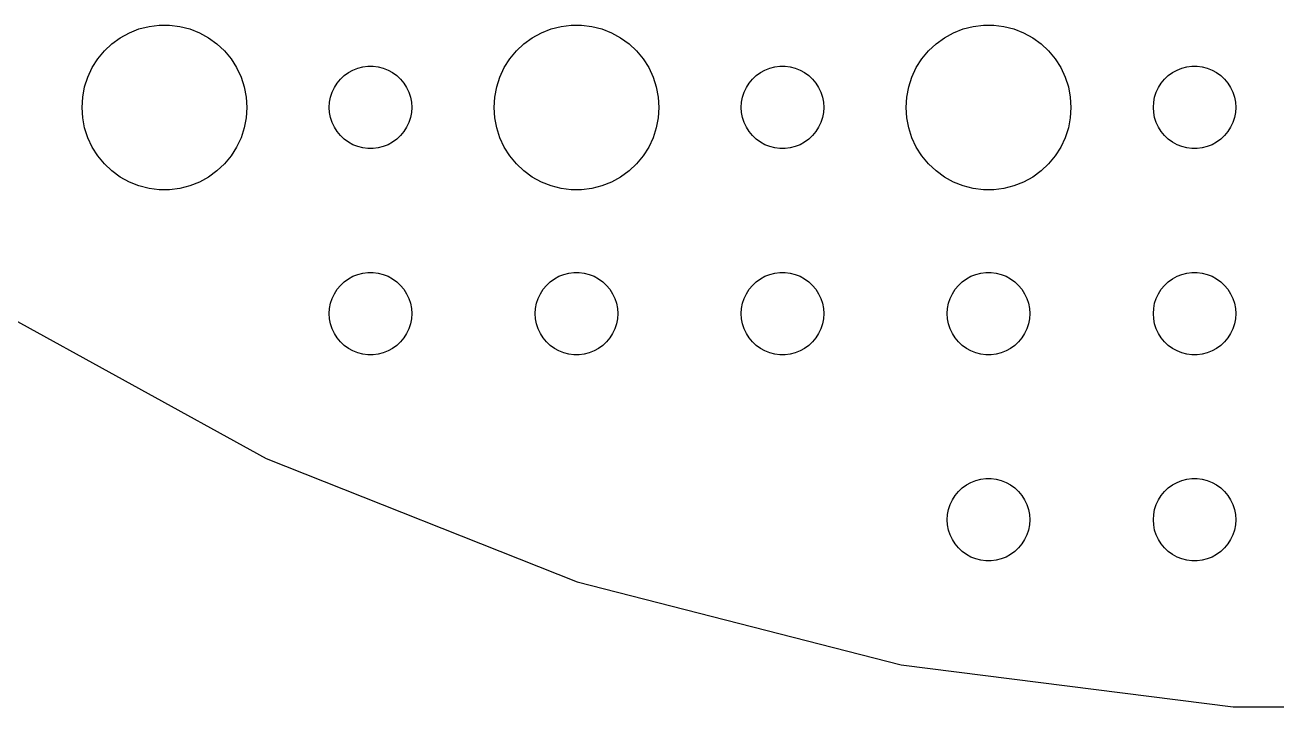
# Model space of a CAD drawing. Header units: metres. Extents: x -97 to 97, y -97 to 97.
# Drawn here: x -50.08 to -4.5, y -96.81 to -72.01 of the extents above; entities that cross this region are included whole.
import ezdxf

# ---------------------------------------------------------------- set-up
doc = ezdxf.new("R2010")
doc.units = ezdxf.units.M

msp = doc.modelspace()

# ---------------------------------------------------------------- linework, layer by layer
for p, q in [((-45.5621, -72.0531), (-45.1884, -72.0059)), ((-45.1884, -72.0059), (-44.8116, -72.0059)), ((-44.8116, -72.0059), (-44.4379, -72.0531)), ((-30.5621, -72.0531), (-30.1884, -72.0059)), ((-30.1884, -72.0059), (-29.8116, -72.0059)), ((-29.8116, -72.0059), (-29.4379, -72.0531)), ((-15.5621, -72.0531), (-15.1884, -72.0059)), ((-15.1884, -72.0059), (-14.8116, -72.0059)), ((-14.8116, -72.0059), (-14.4379, -72.0531)), ((-46.6075, -72.467), (-46.2773, -72.2855)), ((-46.2773, -72.2855), (-45.927, -72.1468)), ((-45.927, -72.1468), (-45.5621, -72.0531)), ((-44.4379, -72.0531), (-44.0729, -72.1468)), ((-44.0729, -72.1468), (-43.7227, -72.2855)), ((-43.7227, -72.2855), (-43.3925, -72.467)), ((-31.6075, -72.467), (-31.2773, -72.2855)), ((-31.2773, -72.2855), (-30.927, -72.1468)), ((-30.927, -72.1468), (-30.5621, -72.0531)), ((-29.4379, -72.0531), (-29.0729, -72.1468)), ((-29.0729, -72.1468), (-28.7227, -72.2855)), ((-28.7227, -72.2855), (-28.3925, -72.467)), ((-16.6075, -72.467), (-16.2773, -72.2855)), ((-16.2773, -72.2855), (-15.927, -72.1468)), ((-15.927, -72.1468), (-15.5621, -72.0531)), ((-14.4379, -72.0531), (-14.0729, -72.1468)), ((-14.0729, -72.1468), (-13.7227, -72.2855)), ((-13.7227, -72.2855), (-13.3925, -72.467)), ((-47.1869, -72.9464), (-46.9123, -72.6885)), ((-46.9123, -72.6885), (-46.6075, -72.467)), ((-43.3925, -72.467), (-43.0877, -72.6885)), ((-43.0877, -72.6885), (-42.8131, -72.9464)), ((-32.1869, -72.9464), (-31.9123, -72.6885)), ((-31.9123, -72.6885), (-31.6075, -72.467)), ((-28.3925, -72.467), (-28.0877, -72.6885)), ((-28.0877, -72.6885), (-27.8131, -72.9464)), ((-17.1869, -72.9464), (-16.9123, -72.6885)), ((-16.9123, -72.6885), (-16.6075, -72.467)), ((-13.3925, -72.467), (-13.0877, -72.6885)), ((-13.0877, -72.6885), (-12.8131, -72.9464)), ((-47.6289, -73.5547), (-47.427, -73.2366)), ((-47.427, -73.2366), (-47.1869, -72.9464)), ((-42.8131, -72.9464), (-42.5729, -73.2366)), ((-42.5729, -73.2366), (-42.3711, -73.5547)), ((-32.6289, -73.5547), (-32.427, -73.2366)), ((-32.427, -73.2366), (-32.1869, -72.9464)), ((-27.8131, -72.9464), (-27.5729, -73.2366)), ((-27.5729, -73.2366), (-27.3711, -73.5547)), ((-17.6289, -73.5547), (-17.427, -73.2366)), ((-17.427, -73.2366), (-17.1869, -72.9464)), ((-12.8131, -72.9464), (-12.5729, -73.2366)), ((-12.5729, -73.2366), (-12.3711, -73.5547)), ((-47.7893, -73.8956), (-47.6289, -73.5547)), ((-42.3711, -73.5547), (-42.2107, -73.8956)), ((-38.4561, -73.8442), (-38.3037, -73.7335)), ((-38.3037, -73.7335), (-38.1387, -73.6428)), ((-38.1387, -73.6428), (-37.9635, -73.5734)), ((-37.9635, -73.5734), (-37.7811, -73.5266)), ((-37.7811, -73.5266), (-37.5942, -73.503)), ((-37.5942, -73.503), (-37.4058, -73.503)), ((-37.4058, -73.503), (-37.2189, -73.5266)), ((-37.2189, -73.5266), (-37.0365, -73.5734)), ((-37.0365, -73.5734), (-36.8613, -73.6428)), ((-36.8613, -73.6428), (-36.6963, -73.7335)), ((-36.6963, -73.7335), (-36.5439, -73.8442)), ((-32.7893, -73.8956), (-32.6289, -73.5547)), ((-27.3711, -73.5547), (-27.2107, -73.8956)), ((-23.4561, -73.8442), (-23.3037, -73.7335)), ((-23.3037, -73.7335), (-23.1387, -73.6428)), ((-23.1387, -73.6428), (-22.9635, -73.5734)), ((-22.9635, -73.5734), (-22.7811, -73.5266)), ((-22.7811, -73.5266), (-22.5942, -73.503)), ((-22.5942, -73.503), (-22.4058, -73.503)), ((-22.4058, -73.503), (-22.2189, -73.5266)), ((-22.2189, -73.5266), (-22.0365, -73.5734)), ((-22.0365, -73.5734), (-21.8613, -73.6428)), ((-21.8613, -73.6428), (-21.6963, -73.7335)), ((-21.6963, -73.7335), (-21.5439, -73.8442)), ((-17.7893, -73.8956), (-17.6289, -73.5547)), ((-12.3711, -73.5547), (-12.2107, -73.8956)), ((-8.45613, -73.8442), (-8.30373, -73.7335)), ((-8.30373, -73.7335), (-8.13866, -73.6428)), ((-8.13866, -73.6428), (-7.96352, -73.5734)), ((-7.96352, -73.5734), (-7.78107, -73.5266)), ((-7.78107, -73.5266), (-7.59418, -73.503)), ((-7.59418, -73.503), (-7.40581, -73.503)), ((-7.40581, -73.503), (-7.21892, -73.5266)), ((-7.21892, -73.5266), (-7.03647, -73.5734)), ((-7.03647, -73.5734), (-6.86133, -73.6428)), ((-6.86133, -73.6428), (-6.69626, -73.7335)), ((-6.69626, -73.7335), (-6.54385, -73.8442)), ((-47.9763, -74.624), (-47.9057, -74.2539)), ((-47.9057, -74.2539), (-47.7893, -73.8956)), ((-42.2107, -73.8956), (-42.0942, -74.2539)), ((-42.0942, -74.2539), (-42.0237, -74.624)), ((-38.8947, -74.4478), (-38.8145, -74.2774)), ((-38.8145, -74.2774), (-38.7135, -74.1183)), ((-38.7135, -74.1183), (-38.5934, -73.9732)), ((-38.5934, -73.9732), (-38.4561, -73.8442)), ((-36.5439, -73.8442), (-36.4065, -73.9732)), ((-36.4065, -73.9732), (-36.2865, -74.1183)), ((-36.2865, -74.1183), (-36.1855, -74.2774)), ((-36.1855, -74.2774), (-36.1053, -74.4478)), ((-32.9763, -74.624), (-32.9057, -74.2539)), ((-32.9057, -74.2539), (-32.7893, -73.8956)), ((-27.2107, -73.8956), (-27.0942, -74.2539)), ((-27.0942, -74.2539), (-27.0237, -74.624)), ((-23.8947, -74.4478), (-23.8145, -74.2774)), ((-23.8145, -74.2774), (-23.7135, -74.1183)), ((-23.7135, -74.1183), (-23.5934, -73.9732)), ((-23.5934, -73.9732), (-23.4561, -73.8442)), ((-21.5439, -73.8442), (-21.4065, -73.9732)), ((-21.4065, -73.9732), (-21.2865, -74.1183)), ((-21.2865, -74.1183), (-21.1855, -74.2774)), ((-21.1855, -74.2774), (-21.1053, -74.4478)), ((-17.9763, -74.624), (-17.9057, -74.2539)), ((-17.9057, -74.2539), (-17.7893, -73.8956)), ((-12.2107, -73.8956), (-12.0942, -74.2539)), ((-12.0942, -74.2539), (-12.0237, -74.624)), ((-8.89465, -74.4478), (-8.81445, -74.2774)), ((-8.81445, -74.2774), (-8.71352, -74.1183)), ((-8.71352, -74.1183), (-8.59344, -73.9732)), ((-8.59344, -73.9732), (-8.45613, -73.8442)), ((-6.54385, -73.8442), (-6.40654, -73.9732)), ((-6.40654, -73.9732), (-6.28647, -74.1183)), ((-6.28647, -74.1183), (-6.18553, -74.2774)), ((-6.18553, -74.2774), (-6.10533, -74.4478)), ((-48, -75), (-47.9763, -74.624)), ((-42.0237, -74.624), (-42, -75)), ((-38.9882, -74.812), (-38.9529, -74.627)), ((-38.9529, -74.627), (-38.8947, -74.4478)), ((-36.1053, -74.4478), (-36.0471, -74.627)), ((-36.0471, -74.627), (-36.0118, -74.812)), ((-33, -75), (-32.9763, -74.624)), ((-27.0237, -74.624), (-27, -75)), ((-23.9882, -74.812), (-23.9529, -74.627)), ((-23.9529, -74.627), (-23.8947, -74.4478)), ((-21.1053, -74.4478), (-21.0471, -74.627)), ((-21.0471, -74.627), (-21.0118, -74.812)), ((-18, -75), (-17.9763, -74.624)), ((-12.0237, -74.624), (-12, -75)), ((-8.98816, -74.812), (-8.95287, -74.627)), ((-8.95287, -74.627), (-8.89465, -74.4478)), ((-6.10533, -74.4478), (-6.04712, -74.627)), ((-6.04712, -74.627), (-6.01183, -74.812)), ((-47.9763, -75.376), (-48, -75)), ((-42, -75), (-42.0237, -75.376)), ((-39, -75), (-38.9882, -74.812)), ((-38.9882, -75.188), (-39, -75)), ((-38.9529, -75.373), (-38.9882, -75.188)), ((-36.0118, -75.188), (-36.0471, -75.373)), ((-36.0118, -74.812), (-36, -75)), ((-36, -75), (-36.0118, -75.188)), ((-32.9763, -75.376), (-33, -75)), ((-27, -75), (-27.0237, -75.376)), ((-24, -75), (-23.9882, -74.812)), ((-23.9882, -75.188), (-24, -75)), ((-23.9529, -75.373), (-23.9882, -75.188)), ((-21.0118, -75.188), (-21.0471, -75.373)), ((-21.0118, -74.812), (-21, -75)), ((-21, -75), (-21.0118, -75.188)), ((-17.9763, -75.376), (-18, -75)), ((-12, -75), (-12.0237, -75.376)), ((-9, -75), (-8.98816, -74.812)), ((-8.98816, -75.188), (-9, -75)), ((-8.95287, -75.373), (-8.98816, -75.188)), ((-6.01183, -75.188), (-6.04712, -75.373)), ((-6.01183, -74.812), (-6, -75)), ((-6, -75), (-6.01183, -75.188)), ((-47.9057, -75.7461), (-47.9763, -75.376)), ((-42.0237, -75.376), (-42.0942, -75.7461)), ((-38.8947, -75.5522), (-38.9529, -75.373)), ((-38.8145, -75.7226), (-38.8947, -75.5522)), ((-36.1053, -75.5522), (-36.1855, -75.7226)), ((-36.0471, -75.373), (-36.1053, -75.5522)), ((-32.9057, -75.7461), (-32.9763, -75.376)), ((-27.0237, -75.376), (-27.0942, -75.7461)), ((-23.8947, -75.5522), (-23.9529, -75.373)), ((-23.8145, -75.7226), (-23.8947, -75.5522)), ((-21.1053, -75.5522), (-21.1855, -75.7226)), ((-21.0471, -75.373), (-21.1053, -75.5522)), ((-17.9057, -75.7461), (-17.9763, -75.376)), ((-12.0237, -75.376), (-12.0942, -75.7461)), ((-8.89465, -75.5522), (-8.95287, -75.373)), ((-8.81445, -75.7226), (-8.89465, -75.5522)), ((-6.10533, -75.5522), (-6.18553, -75.7226)), ((-6.04712, -75.373), (-6.10533, -75.5522)), ((-47.7893, -76.1044), (-47.9057, -75.7461)), ((-47.6289, -76.4453), (-47.7893, -76.1044)), ((-42.2107, -76.1044), (-42.3711, -76.4453)), ((-42.0942, -75.7461), (-42.2107, -76.1044)), ((-38.7135, -75.8817), (-38.8145, -75.7226)), ((-38.5934, -76.0268), (-38.7135, -75.8817)), ((-38.4561, -76.1558), (-38.5934, -76.0268)), ((-36.4065, -76.0268), (-36.5439, -76.1558)), ((-36.2865, -75.8817), (-36.4065, -76.0268)), ((-36.1855, -75.7226), (-36.2865, -75.8817)), ((-32.7893, -76.1044), (-32.9057, -75.7461)), ((-32.6289, -76.4453), (-32.7893, -76.1044)), ((-27.2107, -76.1044), (-27.3711, -76.4453)), ((-27.0942, -75.7461), (-27.2107, -76.1044)), ((-23.7135, -75.8817), (-23.8145, -75.7226)), ((-23.5934, -76.0268), (-23.7135, -75.8817)), ((-23.4561, -76.1558), (-23.5934, -76.0268)), ((-21.4065, -76.0268), (-21.5439, -76.1558)), ((-21.2865, -75.8817), (-21.4065, -76.0268)), ((-21.1855, -75.7226), (-21.2865, -75.8817)), ((-17.7893, -76.1044), (-17.9057, -75.7461)), ((-17.6289, -76.4453), (-17.7893, -76.1044)), ((-12.2107, -76.1044), (-12.3711, -76.4453)), ((-12.0942, -75.7461), (-12.2107, -76.1044)), ((-8.71352, -75.8817), (-8.81445, -75.7226)), ((-8.59344, -76.0268), (-8.71352, -75.8817)), ((-8.45613, -76.1558), (-8.59344, -76.0268)), ((-6.40654, -76.0268), (-6.54385, -76.1558)), ((-6.28647, -75.8817), (-6.40654, -76.0268)), ((-6.18553, -75.7226), (-6.28647, -75.8817)), ((-47.427, -76.7634), (-47.6289, -76.4453)), ((-42.3711, -76.4453), (-42.5729, -76.7634)), ((-38.3037, -76.2665), (-38.4561, -76.1558)), ((-38.1387, -76.3572), (-38.3037, -76.2665)), ((-37.9635, -76.4266), (-38.1387, -76.3572)), ((-37.7811, -76.4734), (-37.9635, -76.4266)), ((-37.5942, -76.497), (-37.7811, -76.4734)), ((-37.4058, -76.497), (-37.5942, -76.497)), ((-37.2189, -76.4734), (-37.4058, -76.497)), ((-37.0365, -76.4266), (-37.2189, -76.4734)), ((-36.8613, -76.3572), (-37.0365, -76.4266)), ((-36.6963, -76.2665), (-36.8613, -76.3572)), ((-36.5439, -76.1558), (-36.6963, -76.2665)), ((-32.427, -76.7634), (-32.6289, -76.4453)), ((-27.3711, -76.4453), (-27.5729, -76.7634)), ((-23.3037, -76.2665), (-23.4561, -76.1558)), ((-23.1387, -76.3572), (-23.3037, -76.2665)), ((-22.9635, -76.4266), (-23.1387, -76.3572)), ((-22.7811, -76.4734), (-22.9635, -76.4266)), ((-22.5942, -76.497), (-22.7811, -76.4734)), ((-22.4058, -76.497), (-22.5942, -76.497)), ((-22.2189, -76.4734), (-22.4058, -76.497)), ((-22.0365, -76.4266), (-22.2189, -76.4734)), ((-21.8613, -76.3572), (-22.0365, -76.4266)), ((-21.6963, -76.2665), (-21.8613, -76.3572)), ((-21.5439, -76.1558), (-21.6963, -76.2665)), ((-17.427, -76.7634), (-17.6289, -76.4453)), ((-12.3711, -76.4453), (-12.5729, -76.7634)), ((-8.30373, -76.2665), (-8.45613, -76.1558)), ((-8.13866, -76.3572), (-8.30373, -76.2665)), ((-7.96352, -76.4266), (-8.13866, -76.3572)), ((-7.78107, -76.4734), (-7.96352, -76.4266)), ((-7.59418, -76.497), (-7.78107, -76.4734)), ((-7.40581, -76.497), (-7.59418, -76.497)), ((-7.21892, -76.4734), (-7.40581, -76.497)), ((-7.03647, -76.4266), (-7.21892, -76.4734)), ((-6.86133, -76.3572), (-7.03647, -76.4266)), ((-6.69626, -76.2665), (-6.86133, -76.3572)), ((-6.54385, -76.1558), (-6.69626, -76.2665)), ((-47.1869, -77.0536), (-47.427, -76.7634)), ((-42.5729, -76.7634), (-42.8131, -77.0536)), ((-32.1869, -77.0536), (-32.427, -76.7634)), ((-27.5729, -76.7634), (-27.8131, -77.0536)), ((-17.1869, -77.0536), (-17.427, -76.7634)), ((-12.5729, -76.7634), (-12.8131, -77.0536)), ((-46.9123, -77.3115), (-47.1869, -77.0536)), ((-46.6075, -77.533), (-46.9123, -77.3115)), ((-43.0877, -77.3115), (-43.3925, -77.533)), ((-42.8131, -77.0536), (-43.0877, -77.3115)), ((-31.9123, -77.3115), (-32.1869, -77.0536)), ((-31.6075, -77.533), (-31.9123, -77.3115)), ((-28.0877, -77.3115), (-28.3925, -77.533)), ((-27.8131, -77.0536), (-28.0877, -77.3115)), ((-16.9123, -77.3115), (-17.1869, -77.0536)), ((-16.6075, -77.533), (-16.9123, -77.3115)), ((-13.0877, -77.3115), (-13.3925, -77.533)), ((-12.8131, -77.0536), (-13.0877, -77.3115)), ((-46.2773, -77.7145), (-46.6075, -77.533)), ((-45.927, -77.8532), (-46.2773, -77.7145)), ((-45.5621, -77.9469), (-45.927, -77.8532)), ((-44.0729, -77.8532), (-44.4379, -77.9469)), ((-43.7227, -77.7145), (-44.0729, -77.8532)), ((-43.3925, -77.533), (-43.7227, -77.7145)), ((-31.2773, -77.7145), (-31.6075, -77.533)), ((-30.927, -77.8532), (-31.2773, -77.7145)), ((-30.5621, -77.9469), (-30.927, -77.8532)), ((-29.0729, -77.8532), (-29.4379, -77.9469)), ((-28.7227, -77.7145), (-29.0729, -77.8532)), ((-28.3925, -77.533), (-28.7227, -77.7145)), ((-16.2773, -77.7145), (-16.6075, -77.533)), ((-15.927, -77.8532), (-16.2773, -77.7145)), ((-15.5621, -77.9469), (-15.927, -77.8532)), ((-14.0729, -77.8532), (-14.4379, -77.9469)), ((-13.7227, -77.7145), (-14.0729, -77.8532)), ((-13.3925, -77.533), (-13.7227, -77.7145)), ((-45.1884, -77.9941), (-45.5621, -77.9469)), ((-44.8116, -77.9941), (-45.1884, -77.9941)), ((-44.4379, -77.9469), (-44.8116, -77.9941)), ((-30.1884, -77.9941), (-30.5621, -77.9469)), ((-29.8116, -77.9941), (-30.1884, -77.9941)), ((-29.4379, -77.9469), (-29.8116, -77.9941)), ((-15.1884, -77.9941), (-15.5621, -77.9469)), ((-14.8116, -77.9941), (-15.1884, -77.9941)), ((-14.4379, -77.9469), (-14.8116, -77.9941)), ((-38.1387, -81.1428), (-37.9635, -81.0734)), ((-37.9635, -81.0734), (-37.7811, -81.0266)), ((-37.7811, -81.0266), (-37.5942, -81.003)), ((-37.5942, -81.003), (-37.4058, -81.003)), ((-37.4058, -81.003), (-37.2189, -81.0266)), ((-37.2189, -81.0266), (-37.0365, -81.0734)), ((-37.0365, -81.0734), (-36.8613, -81.1428)), ((-30.6387, -81.1428), (-30.4635, -81.0734)), ((-30.4635, -81.0734), (-30.2811, -81.0266)), ((-30.2811, -81.0266), (-30.0942, -81.003)), ((-30.0942, -81.003), (-29.9058, -81.003)), ((-29.9058, -81.003), (-29.7189, -81.0266)), ((-29.7189, -81.0266), (-29.5365, -81.0734)), ((-29.5365, -81.0734), (-29.3613, -81.1428)), ((-23.1387, -81.1428), (-22.9635, -81.0734)), ((-22.9635, -81.0734), (-22.7811, -81.0266)), ((-22.7811, -81.0266), (-22.5942, -81.003)), ((-22.5942, -81.003), (-22.4058, -81.003)), ((-22.4058, -81.003), (-22.2189, -81.0266)), ((-22.2189, -81.0266), (-22.0365, -81.0734)), ((-22.0365, -81.0734), (-21.8613, -81.1428)), ((-15.6387, -81.1428), (-15.4635, -81.0734)), ((-15.4635, -81.0734), (-15.2811, -81.0266)), ((-15.2811, -81.0266), (-15.0942, -81.003)), ((-15.0942, -81.003), (-14.9058, -81.003)), ((-14.9058, -81.003), (-14.7189, -81.0266)), ((-14.7189, -81.0266), (-14.5365, -81.0734)), ((-14.5365, -81.0734), (-14.3613, -81.1428)), ((-8.13866, -81.1428), (-7.96352, -81.0734)), ((-7.96352, -81.0734), (-7.78107, -81.0266)), ((-7.78107, -81.0266), (-7.59418, -81.003)), ((-7.59418, -81.003), (-7.40581, -81.003)), ((-7.40581, -81.003), (-7.21892, -81.0266)), ((-7.21892, -81.0266), (-7.03647, -81.0734)), ((-7.03647, -81.0734), (-6.86133, -81.1428)), ((-38.7135, -81.6183), (-38.5934, -81.4732)), ((-38.5934, -81.4732), (-38.4561, -81.3442)), ((-38.4561, -81.3442), (-38.3037, -81.2335)), ((-38.3037, -81.2335), (-38.1387, -81.1428)), ((-36.8613, -81.1428), (-36.6963, -81.2335)), ((-36.6963, -81.2335), (-36.5439, -81.3442)), ((-36.5439, -81.3442), (-36.4065, -81.4732)), ((-36.4065, -81.4732), (-36.2865, -81.6183)), ((-31.2135, -81.6183), (-31.0934, -81.4732)), ((-31.0934, -81.4732), (-30.9561, -81.3442)), ((-30.9561, -81.3442), (-30.8037, -81.2335)), ((-30.8037, -81.2335), (-30.6387, -81.1428)), ((-29.3613, -81.1428), (-29.1963, -81.2335)), ((-29.1963, -81.2335), (-29.0439, -81.3442)), ((-29.0439, -81.3442), (-28.9065, -81.4732)), ((-28.9065, -81.4732), (-28.7865, -81.6183)), ((-23.7135, -81.6183), (-23.5934, -81.4732)), ((-23.5934, -81.4732), (-23.4561, -81.3442)), ((-23.4561, -81.3442), (-23.3037, -81.2335)), ((-23.3037, -81.2335), (-23.1387, -81.1428)), ((-21.8613, -81.1428), (-21.6963, -81.2335)), ((-21.6963, -81.2335), (-21.5439, -81.3442)), ((-21.5439, -81.3442), (-21.4065, -81.4732)), ((-21.4065, -81.4732), (-21.2865, -81.6183)), ((-16.2135, -81.6183), (-16.0934, -81.4732)), ((-16.0934, -81.4732), (-15.9561, -81.3442)), ((-15.9561, -81.3442), (-15.8037, -81.2335)), ((-15.8037, -81.2335), (-15.6387, -81.1428)), ((-14.3613, -81.1428), (-14.1963, -81.2335)), ((-14.1963, -81.2335), (-14.0439, -81.3442)), ((-14.0439, -81.3442), (-13.9065, -81.4732)), ((-13.9065, -81.4732), (-13.7865, -81.6183)), ((-8.71352, -81.6183), (-8.59344, -81.4732)), ((-8.59344, -81.4732), (-8.45613, -81.3442)), ((-8.45613, -81.3442), (-8.30373, -81.2335)), ((-8.30373, -81.2335), (-8.13866, -81.1428)), ((-6.86133, -81.1428), (-6.69626, -81.2335)), ((-6.69626, -81.2335), (-6.54385, -81.3442)), ((-6.54385, -81.3442), (-6.40654, -81.4732)), ((-6.40654, -81.4732), (-6.28647, -81.6183)), ((-51.9752, -81.8998), (-41.3006, -87.7682)), ((-38.9529, -82.127), (-38.8947, -81.9478)), ((-38.8947, -81.9478), (-38.8145, -81.7774)), ((-38.8145, -81.7774), (-38.7135, -81.6183)), ((-36.2865, -81.6183), (-36.1855, -81.7774)), ((-36.1855, -81.7774), (-36.1053, -81.9478)), ((-36.1053, -81.9478), (-36.0471, -82.127)), ((-31.4529, -82.127), (-31.3947, -81.9478)), ((-31.3947, -81.9478), (-31.3145, -81.7774)), ((-31.3145, -81.7774), (-31.2135, -81.6183)), ((-28.7865, -81.6183), (-28.6855, -81.7774)), ((-28.6855, -81.7774), (-28.6053, -81.9478)), ((-28.6053, -81.9478), (-28.5471, -82.127)), ((-23.9529, -82.127), (-23.8947, -81.9478)), ((-23.8947, -81.9478), (-23.8145, -81.7774)), ((-23.8145, -81.7774), (-23.7135, -81.6183)), ((-21.2865, -81.6183), (-21.1855, -81.7774)), ((-21.1855, -81.7774), (-21.1053, -81.9478)), ((-21.1053, -81.9478), (-21.0471, -82.127)), ((-16.4529, -82.127), (-16.3947, -81.9478)), ((-16.3947, -81.9478), (-16.3145, -81.7774)), ((-16.3145, -81.7774), (-16.2135, -81.6183)), ((-13.7865, -81.6183), (-13.6855, -81.7774)), ((-13.6855, -81.7774), (-13.6053, -81.9478)), ((-13.6053, -81.9478), (-13.5471, -82.127)), ((-8.95287, -82.127), (-8.89465, -81.9478)), ((-8.89465, -81.9478), (-8.81445, -81.7774)), ((-8.81445, -81.7774), (-8.71352, -81.6183)), ((-6.28647, -81.6183), (-6.18553, -81.7774)), ((-6.18553, -81.7774), (-6.10533, -81.9478)), ((-6.10533, -81.9478), (-6.04712, -82.127)), ((-39, -82.5), (-38.9882, -82.312)), ((-38.9882, -82.312), (-38.9529, -82.127)), ((-36.0471, -82.127), (-36.0118, -82.312)), ((-36.0118, -82.312), (-36, -82.5)), ((-31.5, -82.5), (-31.4882, -82.312)), ((-31.4882, -82.312), (-31.4529, -82.127)), ((-28.5471, -82.127), (-28.5118, -82.312)), ((-28.5118, -82.312), (-28.5, -82.5)), ((-24, -82.5), (-23.9882, -82.312)), ((-23.9882, -82.312), (-23.9529, -82.127)), ((-21.0471, -82.127), (-21.0118, -82.312)), ((-21.0118, -82.312), (-21, -82.5)), ((-16.5, -82.5), (-16.4882, -82.312)), ((-16.4882, -82.312), (-16.4529, -82.127)), ((-13.5471, -82.127), (-13.5118, -82.312)), ((-13.5118, -82.312), (-13.5, -82.5)), ((-9, -82.5), (-8.98816, -82.312)), ((-8.98816, -82.312), (-8.95287, -82.127)), ((-6.04712, -82.127), (-6.01183, -82.312)), ((-6.01183, -82.312), (-6, -82.5)), ((-38.9882, -82.688), (-39, -82.5)), ((-38.9529, -82.873), (-38.9882, -82.688)), ((-38.8947, -83.0522), (-38.9529, -82.873)), ((-36.0471, -82.873), (-36.1053, -83.0522)), ((-36.0118, -82.688), (-36.0471, -82.873)), ((-36, -82.5), (-36.0118, -82.688)), ((-31.4882, -82.688), (-31.5, -82.5)), ((-31.4529, -82.873), (-31.4882, -82.688)), ((-31.3947, -83.0522), (-31.4529, -82.873)), ((-28.5471, -82.873), (-28.6053, -83.0522)), ((-28.5118, -82.688), (-28.5471, -82.873)), ((-28.5, -82.5), (-28.5118, -82.688)), ((-23.9882, -82.688), (-24, -82.5)), ((-23.9529, -82.873), (-23.9882, -82.688)), ((-23.8947, -83.0522), (-23.9529, -82.873)), ((-21.0471, -82.873), (-21.1053, -83.0522)), ((-21.0118, -82.688), (-21.0471, -82.873)), ((-21, -82.5), (-21.0118, -82.688)), ((-16.4882, -82.688), (-16.5, -82.5)), ((-16.4529, -82.873), (-16.4882, -82.688)), ((-16.3947, -83.0522), (-16.4529, -82.873)), ((-13.5471, -82.873), (-13.6053, -83.0522)), ((-13.5118, -82.688), (-13.5471, -82.873)), ((-13.5, -82.5), (-13.5118, -82.688)), ((-8.98816, -82.688), (-9, -82.5)), ((-8.95287, -82.873), (-8.98816, -82.688)), ((-8.89465, -83.0522), (-8.95287, -82.873)), ((-6.04712, -82.873), (-6.10533, -83.0522)), ((-6.01183, -82.688), (-6.04712, -82.873)), ((-6, -82.5), (-6.01183, -82.688)), ((-38.8145, -83.2226), (-38.8947, -83.0522)), ((-38.7135, -83.3817), (-38.8145, -83.2226)), ((-38.5934, -83.5268), (-38.7135, -83.3817)), ((-36.2865, -83.3817), (-36.4065, -83.5268)), ((-36.1855, -83.2226), (-36.2865, -83.3817)), ((-36.1053, -83.0522), (-36.1855, -83.2226)), ((-31.3145, -83.2226), (-31.3947, -83.0522)), ((-31.2135, -83.3817), (-31.3145, -83.2226)), ((-31.0934, -83.5268), (-31.2135, -83.3817)), ((-28.7865, -83.3817), (-28.9065, -83.5268)), ((-28.6855, -83.2226), (-28.7865, -83.3817)), ((-28.6053, -83.0522), (-28.6855, -83.2226)), ((-23.8145, -83.2226), (-23.8947, -83.0522)), ((-23.7135, -83.3817), (-23.8145, -83.2226)), ((-23.5934, -83.5268), (-23.7135, -83.3817)), ((-21.2865, -83.3817), (-21.4065, -83.5268)), ((-21.1855, -83.2226), (-21.2865, -83.3817)), ((-21.1053, -83.0522), (-21.1855, -83.2226)), ((-16.3145, -83.2226), (-16.3947, -83.0522)), ((-16.2135, -83.3817), (-16.3145, -83.2226)), ((-16.0934, -83.5268), (-16.2135, -83.3817)), ((-13.7865, -83.3817), (-13.9065, -83.5268)), ((-13.6855, -83.2226), (-13.7865, -83.3817)), ((-13.6053, -83.0522), (-13.6855, -83.2226)), ((-8.81445, -83.2226), (-8.89465, -83.0522)), ((-8.71352, -83.3817), (-8.81445, -83.2226)), ((-8.59344, -83.5268), (-8.71352, -83.3817)), ((-6.28647, -83.3817), (-6.40654, -83.5268)), ((-6.18553, -83.2226), (-6.28647, -83.3817)), ((-6.10533, -83.0522), (-6.18553, -83.2226)), ((-38.4561, -83.6558), (-38.5934, -83.5268)), ((-38.3037, -83.7665), (-38.4561, -83.6558)), ((-38.1387, -83.8572), (-38.3037, -83.7665)), ((-37.9635, -83.9266), (-38.1387, -83.8572)), ((-36.8613, -83.8572), (-37.0365, -83.9266)), ((-36.6963, -83.7665), (-36.8613, -83.8572)), ((-36.5439, -83.6558), (-36.6963, -83.7665)), ((-36.4065, -83.5268), (-36.5439, -83.6558)), ((-30.9561, -83.6558), (-31.0934, -83.5268)), ((-30.8037, -83.7665), (-30.9561, -83.6558)), ((-30.6387, -83.8572), (-30.8037, -83.7665)), ((-30.4635, -83.9266), (-30.6387, -83.8572)), ((-29.3613, -83.8572), (-29.5365, -83.9266)), ((-29.1963, -83.7665), (-29.3613, -83.8572)), ((-29.0439, -83.6558), (-29.1963, -83.7665)), ((-28.9065, -83.5268), (-29.0439, -83.6558)), ((-23.4561, -83.6558), (-23.5934, -83.5268)), ((-23.3037, -83.7665), (-23.4561, -83.6558)), ((-23.1387, -83.8572), (-23.3037, -83.7665)), ((-22.9635, -83.9266), (-23.1387, -83.8572)), ((-21.8613, -83.8572), (-22.0365, -83.9266)), ((-21.6963, -83.7665), (-21.8613, -83.8572)), ((-21.5439, -83.6558), (-21.6963, -83.7665)), ((-21.4065, -83.5268), (-21.5439, -83.6558)), ((-15.9561, -83.6558), (-16.0934, -83.5268)), ((-15.8037, -83.7665), (-15.9561, -83.6558)), ((-15.6387, -83.8572), (-15.8037, -83.7665)), ((-15.4635, -83.9266), (-15.6387, -83.8572)), ((-14.3613, -83.8572), (-14.5365, -83.9266)), ((-14.1963, -83.7665), (-14.3613, -83.8572)), ((-14.0439, -83.6558), (-14.1963, -83.7665)), ((-13.9065, -83.5268), (-14.0439, -83.6558)), ((-8.45613, -83.6558), (-8.59344, -83.5268)), ((-8.30373, -83.7665), (-8.45613, -83.6558)), ((-8.13866, -83.8572), (-8.30373, -83.7665)), ((-7.96352, -83.9266), (-8.13866, -83.8572)), ((-6.86133, -83.8572), (-7.03647, -83.9266)), ((-6.69626, -83.7665), (-6.86133, -83.8572)), ((-6.54385, -83.6558), (-6.69626, -83.7665)), ((-6.40654, -83.5268), (-6.54385, -83.6558)), ((-37.7811, -83.9734), (-37.9635, -83.9266)), ((-37.5942, -83.997), (-37.7811, -83.9734)), ((-37.4058, -83.997), (-37.5942, -83.997)), ((-37.2189, -83.9734), (-37.4058, -83.997)), ((-37.0365, -83.9266), (-37.2189, -83.9734)), ((-30.2811, -83.9734), (-30.4635, -83.9266)), ((-30.0942, -83.997), (-30.2811, -83.9734)), ((-29.9058, -83.997), (-30.0942, -83.997)), ((-29.7189, -83.9734), (-29.9058, -83.997)), ((-29.5365, -83.9266), (-29.7189, -83.9734)), ((-22.7811, -83.9734), (-22.9635, -83.9266)), ((-22.5942, -83.997), (-22.7811, -83.9734)), ((-22.4058, -83.997), (-22.5942, -83.997)), ((-22.2189, -83.9734), (-22.4058, -83.997)), ((-22.0365, -83.9266), (-22.2189, -83.9734)), ((-15.2811, -83.9734), (-15.4635, -83.9266)), ((-15.0942, -83.997), (-15.2811, -83.9734)), ((-14.9058, -83.997), (-15.0942, -83.997)), ((-14.7189, -83.9734), (-14.9058, -83.997)), ((-14.5365, -83.9266), (-14.7189, -83.9734)), ((-7.78107, -83.9734), (-7.96352, -83.9266)), ((-7.59418, -83.997), (-7.78107, -83.9734)), ((-7.40581, -83.997), (-7.59418, -83.997)), ((-7.21892, -83.9734), (-7.40581, -83.997)), ((-7.03647, -83.9266), (-7.21892, -83.9734)), ((-41.3006, -87.7682), (-29.9746, -92.2525)), ((-16.0934, -88.9732), (-15.9561, -88.8442)), ((-15.9561, -88.8442), (-15.8037, -88.7335)), ((-15.8037, -88.7335), (-15.6387, -88.6428)), ((-15.6387, -88.6428), (-15.4635, -88.5734)), ((-15.4635, -88.5734), (-15.2811, -88.5266)), ((-15.2811, -88.5266), (-15.0942, -88.503)), ((-15.0942, -88.503), (-14.9058, -88.503)), ((-14.9058, -88.503), (-14.7189, -88.5266)), ((-14.7189, -88.5266), (-14.5365, -88.5734)), ((-14.5365, -88.5734), (-14.3613, -88.6428)), ((-14.3613, -88.6428), (-14.1963, -88.7335)), ((-14.1963, -88.7335), (-14.0439, -88.8442)), ((-14.0439, -88.8442), (-13.9065, -88.9732)), ((-8.59344, -88.9732), (-8.45613, -88.8442)), ((-8.45613, -88.8442), (-8.30373, -88.7335)), ((-8.30373, -88.7335), (-8.13866, -88.6428)), ((-8.13866, -88.6428), (-7.96352, -88.5734)), ((-7.96352, -88.5734), (-7.78107, -88.5266)), ((-7.78107, -88.5266), (-7.59418, -88.503)), ((-7.59418, -88.503), (-7.40581, -88.503)), ((-7.40581, -88.503), (-7.21892, -88.5266)), ((-7.21892, -88.5266), (-7.03647, -88.5734)), ((-7.03647, -88.5734), (-6.86133, -88.6428)), ((-6.86133, -88.6428), (-6.69626, -88.7335)), ((-6.69626, -88.7335), (-6.54385, -88.8442)), ((-6.54385, -88.8442), (-6.40654, -88.9732)), ((-16.3947, -89.4478), (-16.3145, -89.2774)), ((-16.3145, -89.2774), (-16.2135, -89.1183)), ((-16.2135, -89.1183), (-16.0934, -88.9732)), ((-13.9065, -88.9732), (-13.7865, -89.1183)), ((-13.7865, -89.1183), (-13.6855, -89.2774)), ((-13.6855, -89.2774), (-13.6053, -89.4478)), ((-8.89465, -89.4478), (-8.81445, -89.2774)), ((-8.81445, -89.2774), (-8.71352, -89.1183)), ((-8.71352, -89.1183), (-8.59344, -88.9732)), ((-6.40654, -88.9732), (-6.28647, -89.1183)), ((-6.28647, -89.1183), (-6.18553, -89.2774)), ((-6.18553, -89.2774), (-6.10533, -89.4478)), ((-16.4882, -89.812), (-16.4529, -89.627)), ((-16.4529, -89.627), (-16.3947, -89.4478)), ((-13.6053, -89.4478), (-13.5471, -89.627)), ((-13.5471, -89.627), (-13.5118, -89.812)), ((-8.98816, -89.812), (-8.95287, -89.627)), ((-8.95287, -89.627), (-8.89465, -89.4478)), ((-6.10533, -89.4478), (-6.04712, -89.627)), ((-6.04712, -89.627), (-6.01183, -89.812)), ((-16.5, -90), (-16.4882, -89.812)), ((-16.4882, -90.188), (-16.5, -90)), ((-16.4529, -90.373), (-16.4882, -90.188)), ((-13.5118, -90.188), (-13.5471, -90.373)), ((-13.5118, -89.812), (-13.5, -90)), ((-13.5, -90), (-13.5118, -90.188)), ((-9, -90), (-8.98816, -89.812)), ((-8.98816, -90.188), (-9, -90)), ((-8.95287, -90.373), (-8.98816, -90.188)), ((-6.01183, -90.188), (-6.04712, -90.373)), ((-6.01183, -89.812), (-6, -90)), ((-6, -90), (-6.01183, -90.188)), ((-16.3947, -90.5522), (-16.4529, -90.373)), ((-16.3145, -90.7226), (-16.3947, -90.5522)), ((-13.6053, -90.5522), (-13.6855, -90.7226)), ((-13.5471, -90.373), (-13.6053, -90.5522)), ((-8.89465, -90.5522), (-8.95287, -90.373)), ((-8.81445, -90.7226), (-8.89465, -90.5522)), ((-6.10533, -90.5522), (-6.18553, -90.7226)), ((-6.04712, -90.373), (-6.10533, -90.5522)), ((-16.2135, -90.8817), (-16.3145, -90.7226)), ((-16.0934, -91.0268), (-16.2135, -90.8817)), ((-15.9561, -91.1558), (-16.0934, -91.0268)), ((-13.9065, -91.0268), (-14.0439, -91.1558)), ((-13.7865, -90.8817), (-13.9065, -91.0268)), ((-13.6855, -90.7226), (-13.7865, -90.8817)), ((-8.71352, -90.8817), (-8.81445, -90.7226)), ((-8.59344, -91.0268), (-8.71352, -90.8817)), ((-8.45613, -91.1558), (-8.59344, -91.0268)), ((-6.40654, -91.0268), (-6.54385, -91.1558)), ((-6.28647, -90.8817), (-6.40654, -91.0268)), ((-6.18553, -90.7226), (-6.28647, -90.8817)), ((-15.8037, -91.2665), (-15.9561, -91.1558)), ((-15.6387, -91.3572), (-15.8037, -91.2665)), ((-15.4635, -91.4266), (-15.6387, -91.3572)), ((-15.2811, -91.4734), (-15.4635, -91.4266)), ((-15.0942, -91.497), (-15.2811, -91.4734)), ((-14.9058, -91.497), (-15.0942, -91.497)), ((-14.7189, -91.4734), (-14.9058, -91.497)), ((-14.5365, -91.4266), (-14.7189, -91.4734)), ((-14.3613, -91.3572), (-14.5365, -91.4266)), ((-14.1963, -91.2665), (-14.3613, -91.3572)), ((-14.0439, -91.1558), (-14.1963, -91.2665)), ((-8.30373, -91.2665), (-8.45613, -91.1558)), ((-8.13866, -91.3572), (-8.30373, -91.2665)), ((-7.96352, -91.4266), (-8.13866, -91.3572)), ((-7.78107, -91.4734), (-7.96352, -91.4266)), ((-7.59418, -91.497), (-7.78107, -91.4734)), ((-7.40581, -91.497), (-7.59418, -91.497)), ((-7.21892, -91.4734), (-7.40581, -91.497)), ((-7.03647, -91.4266), (-7.21892, -91.4734)), ((-6.86133, -91.3572), (-7.03647, -91.4266)), ((-6.69626, -91.2665), (-6.86133, -91.3572)), ((-6.54385, -91.1558), (-6.69626, -91.2665)), ((-29.9746, -92.2525), (-18.176, -95.2819)), ((-18.176, -95.2819), (-6.09067, -96.8086)), ((-6.09067, -96.8086), (6.09067, -96.8086))]:
    msp.add_line(p, q)

doc.saveas('drawing.dxf')
